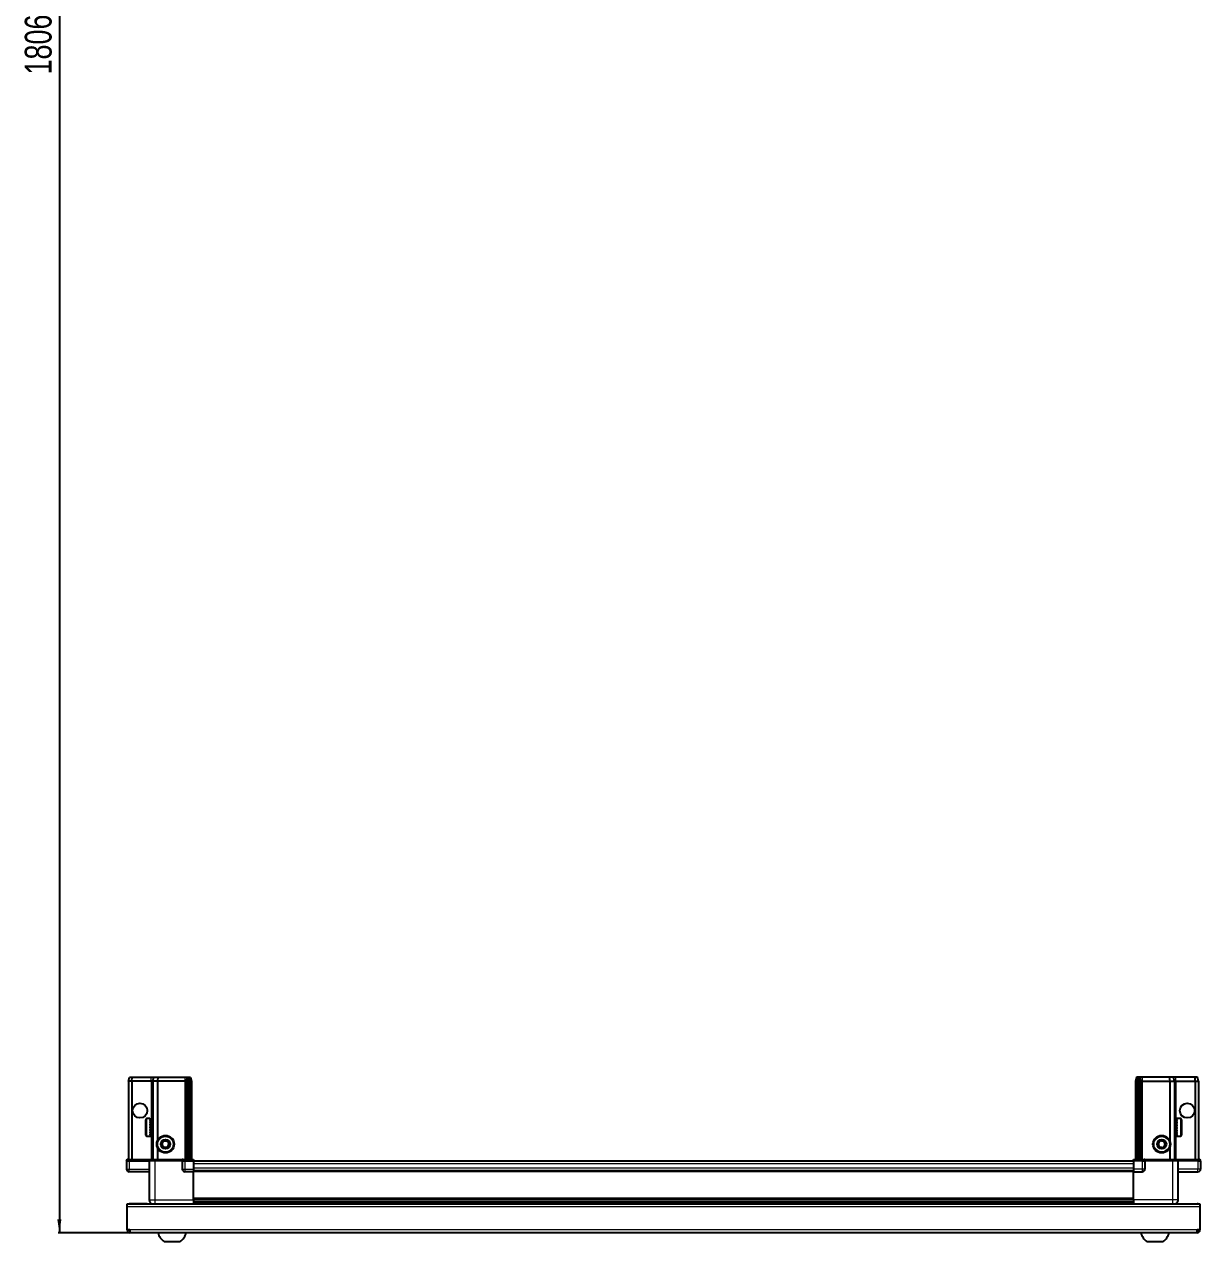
# Model space of a CAD drawing. Header units: millimetres. Extents: x 834 to 4649, y -910 to 2022.
# Drawn here: x 882 to 1758, y -910 to -4 of the extents above; entities that cross this region are included whole.
import ezdxf

# ---------------------------------------------------------------- set-up
doc = ezdxf.new("R2010")
doc.units = ezdxf.units.MM
doc.layers.add('FORMAT', color=7, linetype='Continuous')
doc.styles.add('SLDTEXTSTYLE0', font='TXT', dxfattribs={"width": 0.75})
doc.dimstyles.new('SLDDIMSTYLE0', dxfattribs={"dimtxt": 20, "dimasz": 10, "dimexe": 0, "dimexo": 0.0625, "dimgap": 5, "dimtad": 2, "dimdec": 1, "dimrnd": 1e-09, "dimzin": 12, "dimdsep": 46, "dimtxsty": 'SLDTEXTSTYLE0', "dimsah": 1, "dimcen": 0.09, "dimadec": 0, "dimazin": 3, "dimtfac": 1, "dimtofl": 0, "dimtmove": 0, "dimatfit": 3, "dimfxl": 0, "dimfrac": 2, "dimtolj": 1, "dimtzin": 12, "dimarcsym": 0})

# ---------------------------------------------------------------- blocks, each defined once
blk = doc.blocks.new('_D_8')
at = {"layer": 'FORMAT'}
for p, q in [((959.91, 902.84), (906.82, 902.84)), ((907.82, 902.84), (907.82, -903.86)), ((960.41, -903.86), (906.82, -903.86))]:
    blk.add_line(p, q, dxfattribs=at)
for points in [[(907.82, 902.84), (906.29, 892.84), (909.36, 892.84)], [(907.82, -903.86), (909.36, -893.86), (906.29, -893.86)]]:
    blk.add_solid(points, dxfattribs=at)
at = {"layer": 'FORMAT', "insert": (882.04, -41.15), "char_height": 20, "attachment_point": 1, "rotation": 90, "style": 'SLDTEXTSTYLE0'}
blk.add_mtext('1806,7', dxfattribs=at)

msp = doc.modelspace()

# ---------------------------------------------------------------- linework, layer by layer
at = {"color": 7, "linetype": 'Continuous', "lineweight": 25}
for p, q in [((959.32, -790.86), (960.13, -787.86)), ((960.13, -787.86), (961.98, -787.86)), ((961.82, -790.86), (961.98, -787.86)), ((961.98, -787.86), (976.32, -787.86)), ((976.32, -787.86), (978.13, -787.86)), ((977.32, -790.86), (978.13, -787.86)), ((978.13, -787.86), (981.16, -787.86)), ((981.16, -787.86), (980.82, -790.86)), ((981.16, -787.86), (1001.32, -787.86)), ((1001.32, -787.86), (1003.13, -787.86)), ((1003.13, -787.86), (1002.32, -790.86)), ((1003.13, -787.86), (1003.87, -787.86)), ((1003.87, -787.86), (1003.32, -790.86)), ((1003.87, -787.86), (1004.37, -787.86)), ((1004.37, -787.86), (1004.82, -790.86)), ((1004.37, -787.86), (1005.52, -787.86)), ((1005.52, -787.86), (1006.32, -790.86)), ((1710.13, -787.86), (1709.32, -790.86)), ((1711.28, -787.86), (1710.13, -787.86)), ((1711.28, -787.86), (1710.82, -790.86)), ((1711.78, -787.86), (1711.28, -787.86)), ((1711.78, -787.86), (1712.32, -790.86)), ((1712.52, -787.86), (1711.78, -787.86)), ((1712.52, -787.86), (1713.32, -790.86)), ((1714.32, -787.86), (1712.52, -787.86)), ((1734.49, -787.86), (1714.32, -787.86)), ((1734.49, -787.86), (1734.82, -790.86)), ((1737.52, -787.86), (1734.49, -787.86)), ((1738.32, -790.86), (1737.52, -787.86)), ((1739.32, -787.86), (1737.52, -787.86)), ((1753.67, -787.86), (1739.32, -787.86)), ((1753.82, -790.86), (1753.67, -787.86)), ((1755.52, -787.86), (1753.67, -787.86)), ((1756.32, -790.86), (1755.52, -787.86)), ((961.82, -790.86), (959.32, -790.86)), ((959.32, -790.86), (959.32, -849.16)), ((976.32, -790.86), (961.82, -790.86)), ((961.82, -790.86), (961.82, -849.16)), ((977.32, -790.86), (976.32, -790.86)), ((980.82, -790.86), (977.32, -790.86)), ((977.32, -790.86), (977.32, -849.16)), ((1001.32, -790.86), (980.82, -790.86)), ((980.82, -790.86), (980.82, -835.36)), ((1002.32, -790.86), (1001.32, -790.86)), ((1003.32, -790.86), (1002.32, -790.86)), ((1002.32, -790.86), (1002.32, -849.16)), ((1004.82, -790.86), (1003.32, -790.86)), ((1003.32, -790.86), (1003.32, -849.16)), ((1006.32, -790.86), (1004.82, -790.86)), ((1004.82, -790.86), (1004.82, -849.16)), ((1006.32, -790.86), (1006.32, -849.16)), ((1709.32, -790.86), (1710.82, -790.86)), ((1709.32, -790.86), (1709.32, -849.16)), ((1710.82, -790.86), (1712.32, -790.86)), ((1710.82, -790.86), (1710.82, -849.16)), ((1712.32, -790.86), (1712.32, -849.16)), ((1712.32, -790.86), (1713.32, -790.86)), ((1713.32, -790.86), (1713.32, -849.16)), ((1713.32, -790.86), (1714.32, -790.86)), ((1714.32, -790.86), (1734.82, -790.86)), ((1734.82, -790.86), (1734.82, -835.36)), ((1734.82, -790.86), (1738.32, -790.86)), ((1738.32, -790.86), (1738.32, -849.16)), ((1738.32, -790.86), (1739.32, -790.86)), ((1739.32, -790.86), (1753.82, -790.86)), ((1753.82, -790.86), (1756.32, -790.86)), ((1753.82, -790.86), (1753.82, -849.16)), ((1756.32, -790.86), (1756.32, -849.16)), ((972.12, -831.06), (972.12, -819.66)), ((975.32, -818.86), (972.92, -818.86)), ((975.32, -818.86), (975.32, -818.87)), ((975.32, -818.87), (975.82, -818.87)), ((975.32, -819.06), (975.82, -819.06)), ((975.32, -819.06), (975.32, -819.28)), ((975.32, -819.28), (975.82, -819.28)), ((975.32, -819.85), (975.82, -819.85)), ((975.32, -819.85), (975.32, -820.28)), ((975.32, -820.28), (975.82, -820.28)), ((975.32, -821.19), (975.82, -821.19)), ((975.32, -821.19), (975.32, -821.78)), ((975.32, -821.78), (975.82, -821.78)), ((975.32, -822.93), (975.82, -822.93)), ((975.32, -822.93), (975.32, -823.63)), ((975.32, -823.63), (975.82, -823.63)), ((975.32, -824.91), (975.82, -824.91)), ((975.32, -824.91), (975.32, -825.65)), ((975.82, -819.06), (975.82, -818.87)), ((975.82, -819.28), (975.82, -819.06)), ((975.82, -819.85), (975.82, -819.28)), ((975.82, -820.28), (975.82, -819.85)), ((975.82, -821.19), (975.82, -820.28)), ((975.92, -820.96), (975.82, -820.96)), ((975.82, -821.78), (975.82, -821.19)), ((975.82, -822.93), (975.82, -821.78)), ((975.82, -823.63), (975.82, -822.93)), ((975.82, -824.91), (975.82, -823.63)), ((975.82, -825.06), (975.82, -824.91)), ((975.92, -829.76), (975.92, -820.96)), ((976.81, -822.05), (976.32, -821.36)), ((976.32, -829.36), (976.32, -821.36)), ((977.29, -821.36), (976.81, -822.05)), ((976.81, -828.67), (976.81, -822.05)), ((977.32, -821.36), (977.29, -821.36)), ((977.29, -829.36), (977.29, -821.36)), ((1738.36, -821.36), (1738.32, -821.36)), ((1738.84, -822.05), (1738.36, -821.36)), ((1738.36, -821.36), (1738.36, -829.36)), ((1739.32, -821.36), (1738.84, -822.05)), ((1738.84, -822.05), (1738.84, -828.67)), ((1739.32, -821.36), (1739.32, -829.36)), ((1739.82, -820.96), (1739.72, -820.96)), ((1739.72, -820.96), (1739.72, -829.76)), ((1742.72, -818.86), (1739.82, -818.86)), ((1740.32, -818.86), (1739.82, -818.86)), ((1739.82, -818.86), (1739.82, -818.91)), ((1739.82, -818.91), (1739.82, -819.2)), ((1740.32, -818.91), (1739.82, -818.91)), ((1740.32, -819.2), (1739.82, -819.2)), ((1739.82, -819.2), (1739.82, -819.47)), ((1740.32, -819.47), (1739.82, -819.47)), ((1739.82, -819.47), (1739.82, -820.13)), ((1740.32, -820.13), (1739.82, -820.13)), ((1739.82, -820.13), (1739.82, -820.61)), ((1739.82, -820.61), (1739.82, -821.58)), ((1740.32, -820.61), (1739.82, -820.61)), ((1740.32, -821.58), (1739.82, -821.58)), ((1739.82, -821.58), (1739.82, -822.21)), ((1739.82, -822.21), (1739.82, -823.4)), ((1740.32, -822.21), (1739.82, -822.21)), ((1740.32, -823.4), (1739.82, -823.4)), ((1739.82, -823.4), (1739.82, -824.04)), ((1740.32, -824.04), (1739.82, -824.04)), ((1739.82, -824.12), (1739.82, -825.41)), ((1740.32, -824.12), (1739.82, -824.12)), ((1740.32, -818.91), (1740.32, -818.86)), ((1740.32, -819.47), (1740.32, -819.2)), ((1740.32, -820.61), (1740.32, -820.13)), ((1740.32, -822.21), (1740.32, -821.58)), ((1740.32, -824.12), (1740.32, -823.4)), ((1743.52, -819.66), (1743.52, -831.06)), ((972.92, -831.86), (975.32, -831.86)), ((975.32, -825.06), (975.82, -825.06)), ((975.32, -825.56), (975.82, -825.56)), ((975.32, -825.65), (975.82, -825.65)), ((975.32, -826.94), (975.82, -826.94)), ((975.32, -826.94), (975.32, -827.64)), ((975.32, -827.64), (975.82, -827.64)), ((975.32, -828.81), (975.82, -828.81)), ((975.32, -828.81), (975.32, -829.41)), ((975.32, -829.41), (975.82, -829.41)), ((975.32, -830.34), (975.82, -830.34)), ((975.32, -830.34), (975.32, -830.79)), ((975.32, -830.79), (975.82, -830.79)), ((975.32, -831.39), (975.82, -831.39)), ((975.32, -831.39), (975.32, -831.63)), ((975.32, -831.63), (975.82, -831.63)), ((975.32, -831.85), (975.82, -831.85)), ((975.32, -831.85), (975.32, -831.86)), ((975.32, -831.86), (975.82, -831.86)), ((975.82, -825.65), (975.82, -825.56)), ((975.82, -826.94), (975.82, -825.65)), ((975.82, -827.64), (975.82, -826.94)), ((975.82, -828.81), (975.82, -827.64)), ((975.82, -829.41), (975.82, -828.81)), ((975.82, -830.34), (975.82, -829.41)), ((975.82, -829.76), (975.92, -829.76)), ((975.82, -830.79), (975.82, -830.34)), ((975.82, -831.39), (975.82, -830.79)), ((975.82, -831.63), (975.82, -831.39)), ((975.82, -831.85), (975.82, -831.63)), ((975.82, -831.86), (975.82, -831.85)), ((976.32, -829.36), (976.81, -828.67)), ((976.81, -828.67), (977.29, -829.36)), ((977.29, -829.36), (977.32, -829.36)), ((1738.32, -829.36), (1738.36, -829.36)), ((1738.36, -829.36), (1738.84, -828.67)), ((1738.84, -828.67), (1739.32, -829.36)), ((1739.72, -829.76), (1739.82, -829.76)), ((1740.32, -825.41), (1739.82, -825.41)), ((1740.32, -825.9), (1739.82, -825.9)), ((1739.82, -825.9), (1739.82, -826.15)), ((1739.82, -826.15), (1739.82, -827.42)), ((1740.32, -826.15), (1739.82, -826.15)), ((1740.32, -827.42), (1739.82, -827.42)), ((1739.82, -827.42), (1739.82, -828.11)), ((1739.82, -828.11), (1739.82, -829.22)), ((1740.32, -828.11), (1739.82, -828.11)), ((1740.32, -829.22), (1739.82, -829.22)), ((1739.82, -829.22), (1739.82, -829.79)), ((1739.82, -829.79), (1739.82, -830.65)), ((1740.32, -829.79), (1739.82, -829.79)), ((1740.32, -830.65), (1739.82, -830.65)), ((1739.82, -830.65), (1739.82, -831.05)), ((1739.82, -831.05), (1739.82, -831.56)), ((1740.32, -831.05), (1739.82, -831.05)), ((1740.32, -831.56), (1739.82, -831.56)), ((1739.82, -831.56), (1739.82, -831.74)), ((1739.82, -831.74), (1739.82, -831.86)), ((1740.32, -831.74), (1739.82, -831.74)), ((1739.82, -831.86), (1742.72, -831.86)), ((1740.32, -826.15), (1740.32, -825.41)), ((1740.32, -828.11), (1740.32, -827.42)), ((1740.32, -829.79), (1740.32, -829.22)), ((1740.32, -831.05), (1740.32, -830.65)), ((1740.32, -831.74), (1740.32, -831.56)), ((980.82, -840.36), (980.82, -849.16)), ((1734.82, -840.36), (1734.82, -849.16)), ((958.32, -849.16), (957.82, -850.03)), ((957.82, -850.36), (957.82, -850.03)), ((957.82, -850.36), (959.82, -850.36)), ((957.82, -850.36), (957.82, -856.36)), ((959.82, -849.16), (958.32, -849.16)), ((959.82, -849.16), (974.62, -849.16)), ((974.62, -850.36), (959.82, -850.36)), ((959.82, -850.36), (974.62, -850.36)), ((974.62, -849.16), (974.82, -849.16)), ((974.82, -850.36), (974.62, -850.36)), ((974.82, -850.36), (974.82, -849.16)), ((974.82, -849.16), (978.82, -849.16)), ((978.82, -850.36), (974.82, -850.36)), ((974.82, -850.36), (974.82, -879.36)), ((978.82, -849.16), (999.12, -849.16)), ((999.12, -850.36), (978.82, -850.36)), ((999.12, -849.16), (999.32, -849.16)), ((999.32, -850.36), (999.12, -850.36)), ((999.32, -850.36), (999.32, -849.16)), ((1000, -849.16), (999.32, -849.16)), ((999.32, -850.36), (1001.32, -850.36)), ((999.32, -850.36), (999.32, -856.36)), ((1000, -849.16), (1007.82, -849.16)), ((1007.82, -850.03), (1001.32, -850.03)), ((1007.82, -850.36), (1001.32, -850.36)), ((1001.32, -850.36), (1007.82, -850.36)), ((1007.82, -849.16), (1007.82, -850.03)), ((1007.82, -850.03), (1007.82, -850.03)), ((1007.82, -850.36), (1007.82, -850.03)), ((1007.82, -850.36), (1007.82, -850.36)), ((1007.82, -850.36), (1007.82, -856.36)), ((1707.82, -850.51), (1007.82, -850.51)), ((1707.82, -850.03), (1707.82, -849.16)), ((1707.82, -849.16), (1715.65, -849.16)), ((1714.32, -850.03), (1707.82, -850.03)), ((1707.82, -850.36), (1707.82, -850.03)), ((1714.32, -850.36), (1707.82, -850.36)), ((1707.82, -850.36), (1707.82, -856.36)), ((1714.32, -850.36), (1716.32, -850.36)), ((1716.32, -850.36), (1714.32, -850.36)), ((1716.32, -849.16), (1715.65, -849.16)), ((1716.32, -850.36), (1716.32, -849.16)), ((1716.32, -849.16), (1716.52, -849.16)), ((1716.52, -850.36), (1716.32, -850.36)), ((1716.32, -850.36), (1716.32, -856.36)), ((1716.52, -849.16), (1736.82, -849.16)), ((1736.82, -850.36), (1716.52, -850.36)), ((1736.82, -849.16), (1740.82, -849.16)), ((1740.82, -850.36), (1736.82, -850.36)), ((1740.82, -850.36), (1740.82, -849.16)), ((1740.82, -849.16), (1741.02, -849.16)), ((1741.02, -850.36), (1740.82, -850.36)), ((1740.82, -850.36), (1740.82, -879.36)), ((1741.02, -849.16), (1755.82, -849.16)), ((1755.82, -850.36), (1741.02, -850.36)), ((1757.32, -849.16), (1755.82, -849.16)), ((1755.82, -850.36), (1757.82, -850.36)), ((1757.82, -850.03), (1757.32, -849.16)), ((1757.82, -850.03), (1757.32, -849.16)), ((1757.82, -850.36), (1757.82, -850.03)), ((1757.82, -850.36), (1757.82, -850.03)), ((1757.82, -850.36), (1757.82, -850.36)), ((1757.82, -850.36), (1757.82, -856.36)), ((974.82, -858.36), (959.82, -858.36)), ((1007.82, -858.36), (1001.32, -858.36)), ((1007.82, -856.36), (1007.82, -858.36)), ((1707.82, -857.71), (1007.82, -857.71)), ((1007.82, -879.36), (1007.82, -858.36)), ((1707.82, -856.36), (1707.82, -858.36)), ((1707.82, -858.36), (1714.32, -858.36)), ((1707.82, -879.36), (1707.82, -858.36)), ((1740.82, -858.36), (1755.82, -858.36)), ((958.32, -884.46), (958.32, -882.36)), ((958.32, -882.36), (1757.32, -882.36)), ((958.32, -901.76), (958.32, -884.46)), ((973.32, -882.26), (960.42, -882.26)), ((973.32, -882.26), (973.32, -882.36)), ((1007.82, -880.39), (1707.82, -880.39)), ((1007.82, -880.42), (1707.82, -880.42)), ((1031.7, -882.21), (1007.82, -882.21)), ((1026.32, -882.36), (1026.32, -882.21)), ((1026.36, -882.36), (1026.36, -882.21)), ((1026.63, -882.36), (1026.63, -882.21)), ((1026.9, -882.36), (1026.9, -882.21)), ((1027.55, -882.36), (1027.55, -882.21)), ((1028.01, -882.36), (1028.01, -882.21)), ((1028.98, -882.36), (1028.98, -882.21)), ((1029.6, -882.36), (1029.6, -882.21)), ((1030.78, -882.36), (1030.78, -882.21)), ((1031.44, -882.36), (1031.44, -882.21)), ((1031.5, -882.36), (1031.5, -882.21)), ((1032.79, -882.21), (1031.7, -882.21)), ((1033.52, -882.21), (1032.79, -882.21)), ((1032.79, -882.36), (1032.79, -882.21)), ((1032.79, -882.21), (1032.79, -882.21)), ((1032.8, -882.36), (1032.8, -882.21)), ((1033.3, -882.36), (1033.3, -882.21)), ((1033.53, -882.21), (1033.52, -882.21)), ((1033.53, -882.36), (1033.53, -882.21)), ((1033.95, -882.21), (1033.53, -882.21)), ((1681.7, -882.21), (1033.95, -882.21)), ((1034.8, -882.36), (1034.8, -882.21)), ((1035.49, -882.36), (1035.49, -882.21)), ((1036.62, -882.36), (1036.62, -882.21)), ((1037.19, -882.36), (1037.19, -882.21)), ((1038.06, -882.36), (1038.06, -882.21)), ((1038.47, -882.36), (1038.47, -882.21)), ((1039, -882.36), (1039, -882.21)), ((1039.19, -882.36), (1039.19, -882.21)), ((1039.32, -882.36), (1039.32, -882.21)), ((1676.33, -882.36), (1676.33, -882.21)), ((1676.5, -882.36), (1676.5, -882.21)), ((1676.71, -882.36), (1676.71, -882.21)), ((1677.27, -882.36), (1677.27, -882.21)), ((1677.69, -882.36), (1677.69, -882.21)), ((1678.58, -882.36), (1678.58, -882.21)), ((1679.17, -882.36), (1679.17, -882.21)), ((1680.31, -882.36), (1680.31, -882.21)), ((1681.01, -882.36), (1681.01, -882.21)), ((1682.29, -882.21), (1681.7, -882.21)), ((1683.02, -882.21), (1682.29, -882.21)), ((1682.29, -882.36), (1682.29, -882.21)), ((1682.29, -882.21), (1682.29, -882.21)), ((1682.46, -882.36), (1682.46, -882.21)), ((1682.96, -882.36), (1682.96, -882.21)), ((1683.03, -882.21), (1683.02, -882.21)), ((1683.03, -882.36), (1683.03, -882.21)), ((1684.05, -882.21), (1683.03, -882.21)), ((1707.82, -882.21), (1683.95, -882.21)), ((1684.32, -882.36), (1684.32, -882.21)), ((1685.02, -882.36), (1685.02, -882.21)), ((1686.2, -882.36), (1686.2, -882.21)), ((1686.81, -882.36), (1686.81, -882.21)), ((1687.75, -882.36), (1687.75, -882.21)), ((1688.2, -882.36), (1688.2, -882.21)), ((1688.82, -882.36), (1688.82, -882.21)), ((1689.07, -882.36), (1689.07, -882.21)), ((1689.3, -882.36), (1689.3, -882.21)), ((1689.32, -882.36), (1689.32, -882.21)), ((1742.32, -882.26), (1742.32, -882.36)), ((1742.32, -882.26), (1755.22, -882.26)), ((1757.32, -882.36), (1757.32, -884.46)), ((1757.32, -884.46), (1757.32, -901.76)), ((960.42, -901.76), (958.32, -901.76)), ((960.42, -901.76), (960.42, -903.86)), ((1755.22, -903.86), (960.42, -903.86)), ((1757.32, -901.76), (1755.22, -901.76)), ((1755.22, -903.86), (1755.22, -901.76)), ((985.82, -910.46), (997.82, -910.46)), ((1717.82, -910.46), (1729.82, -910.46))]:
    msp.add_line(p, q, dxfattribs=at)
at = {"color": 8, "linetype": 'Continuous', "lineweight": 18}
for p, q in [((976.32, -790.86), (976.32, -787.86)), ((1001.32, -787.86), (1001.32, -790.86)), ((1714.32, -787.86), (1714.32, -790.86)), ((1739.32, -790.86), (1739.32, -787.86)), ((976.32, -790.86), (976.32, -821.36)), ((1001.32, -790.86), (1001.32, -849.16)), ((1714.32, -790.86), (1714.32, -849.16)), ((1739.32, -790.86), (1739.32, -821.36)), ((972.92, -831.86), (972.92, -818.86)), ((1742.72, -818.86), (1742.72, -831.86)), ((976.32, -829.36), (976.32, -849.16)), ((1739.32, -829.36), (1739.32, -849.16)), ((959.82, -850.36), (959.82, -849.16)), ((959.82, -850.36), (959.82, -856.36)), ((974.62, -850.36), (974.62, -849.16)), ((978.82, -850.36), (978.82, -849.16)), ((978.82, -850.36), (978.82, -879.36)), ((999.12, -850.36), (999.12, -849.16)), ((1001.32, -850.36), (1001.32, -850.03)), ((1001.32, -850.36), (1001.32, -856.36)), ((1007.82, -850.36), (1007.82, -850.03)), ((1714.32, -850.36), (1714.32, -850.03)), ((1714.32, -850.36), (1714.32, -856.36)), ((1716.52, -849.16), (1716.52, -850.36)), ((1736.82, -850.36), (1736.82, -849.16)), ((1736.82, -850.36), (1736.82, -879.36)), ((1741.02, -849.16), (1741.02, -850.36)), ((1755.82, -850.36), (1755.82, -849.16)), ((1755.82, -850.36), (1755.82, -856.36)), ((957.82, -856.36), (959.82, -856.36)), ((959.82, -856.36), (974.82, -856.36)), ((959.82, -858.36), (959.82, -856.36)), ((999.32, -856.36), (1001.32, -856.36)), ((1001.32, -856.36), (1007.82, -856.36)), ((1001.32, -856.36), (1001.32, -858.36)), ((1707.82, -852.51), (1007.82, -852.51)), ((1707.82, -855.71), (1007.82, -855.71)), ((1707.82, -858.36), (1007.82, -858.36)), ((1714.32, -856.36), (1707.82, -856.36)), ((1716.32, -856.36), (1714.32, -856.36)), ((1714.32, -856.36), (1714.32, -858.36)), ((1755.82, -856.36), (1740.82, -856.36)), ((1757.82, -856.36), (1755.82, -856.36)), ((1755.82, -858.36), (1755.82, -856.36)), ((978.82, -879.36), (1007.82, -879.36)), ((1007.82, -877.77), (1707.82, -877.77)), ((1707.82, -879.18), (1007.82, -879.18)), ((1736.82, -879.36), (1707.82, -879.36)), ((1757.32, -884.46), (958.32, -884.46)), ((960.42, -882.36), (960.42, -882.26)), ((1007.82, -881.63), (1707.82, -881.63)), ((1755.22, -882.36), (1755.22, -882.26)), ((1755.22, -901.76), (960.42, -901.76))]:
    msp.add_line(p, q, dxfattribs=at)
at = {"color": 7, "linetype": 'Continuous', "lineweight": 25, "flags": 128}
for points in [[(960.42, -882.26), (960.01, -882.3), (959.78, -882.36)], [(1755.86, -882.36), (1755.63, -882.3), (1755.22, -882.26)]]:
    msp.add_lwpolyline(points, dxfattribs=at)
at = {"color": 7, "linetype": 'Continuous', "lineweight": 25}
for centre, radius in [((967.82, -812.86), 5.5), ((1747.82, -812.86), 5.5), ((986.82, -837.86), 6.5), ((1728.82, -837.86), 6.5), ((986.82, -837.86), 3.46), ((1728.82, -837.86), 3.46)]:
    msp.add_circle(centre, radius, dxfattribs=at)
at = {"color": 8, "linetype": 'Continuous', "lineweight": 18}
for centre in [(986.82, -837.86), (1728.82, -837.86)]:
    msp.add_circle(centre, 5.7, dxfattribs=at)
at = {"color": 7, "linetype": 'Continuous', "lineweight": 25}
for centre, radius, start, end in [((972.92, -819.66), 0.8, 90, 180), ((976.32, -820.96), 0.4, 180, 270), ((1739.32, -820.96), 0.4, 270, 0), ((1742.72, -819.66), 0.8, 360, 90), ((972.92, -831.06), 0.8, 180, 270), ((976.32, -829.76), 0.4, 90, 180), ((1739.32, -829.76), 0.4, 360, 90), ((1742.72, -831.06), 0.8, 270, 0), ((986.82, -837.86), 2.5, 147.37605, 207.37605), ((986.82, -837.86), 2.5, 207.37605, 267.37605), ((986.82, -837.86), 2.5, 87.37605, 147.37605), ((986.82, -837.86), 2.5, 267.37605, 327.37605), ((986.82, -837.86), 2.5, 27.37605, 87.37605), ((986.82, -837.86), 2.5, 327.37605, 27.37605), ((1728.82, -837.86), 2.5, 134.67671, 194.67671), ((1728.82, -837.86), 2.5, 194.67671, 254.67671), ((1728.82, -837.86), 2.5, 74.67671, 134.67671), ((1728.82, -837.86), 2.5, 254.67671, 314.67671), ((1728.82, -837.86), 2.5, 14.67671, 74.67671), ((1728.82, -837.86), 2.5, 314.67671, 14.67671), ((959.82, -856.36), 2, 180, 270), ((1001.32, -856.36), 2, 180, 270), ((1714.32, -856.36), 2, 270, 0), ((1755.82, -856.36), 2, 270, 0), ((960.42, -901.76), 2.1, 180, 270), ((960.42, -901.76), 0.6, 180, 270), ((992.85, -900.84), 11.91, 194.70035, 233.8734), ((990.8, -900.84), 11.91, 306.1266, 345.29965), ((1724.85, -900.84), 11.91, 194.70035, 233.8734), ((1722.8, -900.84), 11.91, 306.1266, 345.29965), ((1755.22, -901.76), 2.1, 270, 0), ((1755.22, -901.76), 0.6, 270, 0)]:
    msp.add_arc(centre, radius, start, end, dxfattribs=at)
for centre, start_param, end_param in [((1001.32, -846.57), 2.418858, 3.141593), ((1714.32, -846.57), 3.141593, 3.864327)]:
    msp.add_ellipse(centre, major_axis=(0, 3.46), ratio=0.57735, start_param=start_param, end_param=end_param, dxfattribs=at)
for points, knots in [([(983.94, -837.73), (984.22, -837.3), (984.74, -836.49), (985.26, -835.68), (985.5, -835.3)], [0, 0, 0, 0, 0.534686, 1, 1, 1, 1]), ([(985.27, -840.3), (985.21, -840.18), (984.94, -839.65), (984.48, -838.77), (984.1, -838.04), (983.94, -837.73)], [0, 0, 0, 0, 0.133125, 0.637099, 1, 1, 1, 1]), ([(988.15, -840.43), (987.64, -840.4), (986.67, -840.36), (985.71, -840.32), (985.27, -840.3)], [0, 0, 0, 0, 0.534686, 1, 1, 1, 1]), ([(985.5, -835.3), (986.01, -835.32), (986.98, -835.37), (987.93, -835.41), (988.38, -835.43)], [0, 0, 0, 0, 0.534686, 1, 1, 1, 1]), ([(989.71, -838), (989.43, -838.43), (988.91, -839.24), (988.39, -840.05), (988.15, -840.43)], [0, 0, 0, 0, 0.534686, 1, 1, 1, 1]), ([(988.38, -835.43), (988.54, -835.74), (988.92, -836.47), (989.38, -837.35), (989.65, -837.89), (989.71, -838)], [0, 0, 0, 0, 0.3629006, 0.8668753, 1, 1, 1, 1]), ([(1726.04, -837.1), (1726.41, -836.74), (1727.09, -836.06), (1727.78, -835.39), (1728.09, -835.07)], [0, 0, 0, 0, 0.534686, 1, 1, 1, 1]), ([(1726.77, -839.89), (1726.68, -839.56), (1726.48, -838.76), (1726.22, -837.8), (1726.07, -837.22), (1726.04, -837.1)], [0, 0, 0, 0, 0.362901, 0.866875, 1, 1, 1, 1]), ([(1729.56, -840.66), (1729.06, -840.52), (1728.13, -840.27), (1727.2, -840.01), (1726.77, -839.89)], [0, 0, 0, 0, 0.534686, 1, 1, 1, 1]), ([(1728.09, -835.07), (1728.59, -835.21), (1729.52, -835.46), (1730.45, -835.72), (1730.88, -835.83)], [0, 0, 0, 0, 0.5346859, 1, 1, 1, 1]), ([(1731.61, -838.63), (1731.24, -838.99), (1730.56, -839.67), (1729.87, -840.34), (1729.56, -840.66)], [0, 0, 0, 0, 0.534686, 1, 1, 1, 1]), ([(1730.88, -835.83), (1730.91, -835.96), (1731.06, -836.53), (1731.31, -837.5), (1731.52, -838.29), (1731.61, -838.63)], [0, 0, 0, 0, 0.133125, 0.637099, 1, 1, 1, 1]), ([(974.82, -879.36), (974.87, -879.8), (974.94, -880.48), (975.38, -881.3), (975.84, -881.85), (976.24, -882.21), (976.5, -882.34), (976.55, -882.36)], [0, 0, 0, 0, 0.363018, 0.558438, 0.758004, 0.95757, 1, 1, 1, 1]), ([(1007.82, -879.36), (1007.82, -879.76), (1007.82, -880.55), (1007.82, -881.57), (1007.82, -882.2), (1007.82, -882.35), (1007.82, -882.36)], [0, 0, 0, 0, 0.32552, 0.65104, 0.97656, 1, 1, 1, 1]), ([(1707.82, -879.36), (1707.82, -879.76), (1707.82, -880.55), (1707.82, -881.57), (1707.82, -882.2), (1707.82, -882.35), (1707.82, -882.36)], [0, 0, 0, 0, 0.32552, 0.65104, 0.97656, 1, 1, 1, 1]), ([(1740.82, -879.36), (1740.78, -879.8), (1740.71, -880.48), (1740.27, -881.3), (1739.81, -881.85), (1739.41, -882.21), (1739.15, -882.34), (1739.1, -882.36)], [0, 0, 0, 0, 0.3630185, 0.5584377, 0.7580039, 0.9575702, 1, 1, 1, 1])]:
    msp.add_open_spline(points, degree=3, knots=knots, dxfattribs=at)
at = {"color": 8, "linetype": 'Continuous', "lineweight": 18}
for points in [[(974.82, -879.36), (974.88, -879.36), (975, -879.36), (975.93, -879.36), (977.25, -879.36), (978.3, -879.36), (978.82, -879.36)], [(1740.82, -879.36), (1740.76, -879.36), (1740.64, -879.36), (1739.72, -879.36), (1738.4, -879.36), (1737.35, -879.36), (1736.82, -879.36)]]:
    msp.add_open_spline(points, degree=3, dxfattribs=at)
for points, knots in [([(978.82, -879.36), (978.82, -879.8), (978.82, -880.48), (978.82, -881.3), (978.82, -881.85), (978.82, -882.21), (978.82, -882.34), (978.82, -882.36)], [0, 0, 0, 0, 0.3630185, 0.5584377, 0.7580039, 0.9575702, 1, 1, 1, 1]), ([(1736.82, -879.36), (1736.82, -879.8), (1736.82, -880.48), (1736.82, -881.3), (1736.82, -881.85), (1736.82, -882.21), (1736.82, -882.34), (1736.82, -882.36)], [0, 0, 0, 0, 0.363018, 0.558438, 0.758004, 0.95757, 1, 1, 1, 1])]:
    msp.add_open_spline(points, degree=3, knots=knots, dxfattribs=at)

# ---------------------------------------------------------------- dimensions: what is measured, and where the dimension line sits
at = {"layer": 'FORMAT'}
dim = msp.add_linear_dim(base=(907.82, -903.86), p1=(959.92, 902.84), p2=(960.42, -903.86), angle=90, dimstyle='SLDDIMSTYLE0', dxfattribs=at)
dim.commit()
dim.dimension.update_dxf_attribs({"geometry": '_D_8', "text_midpoint": (907.82, -0.51), "dimtype": 160})

doc.saveas('drawing.dxf')
